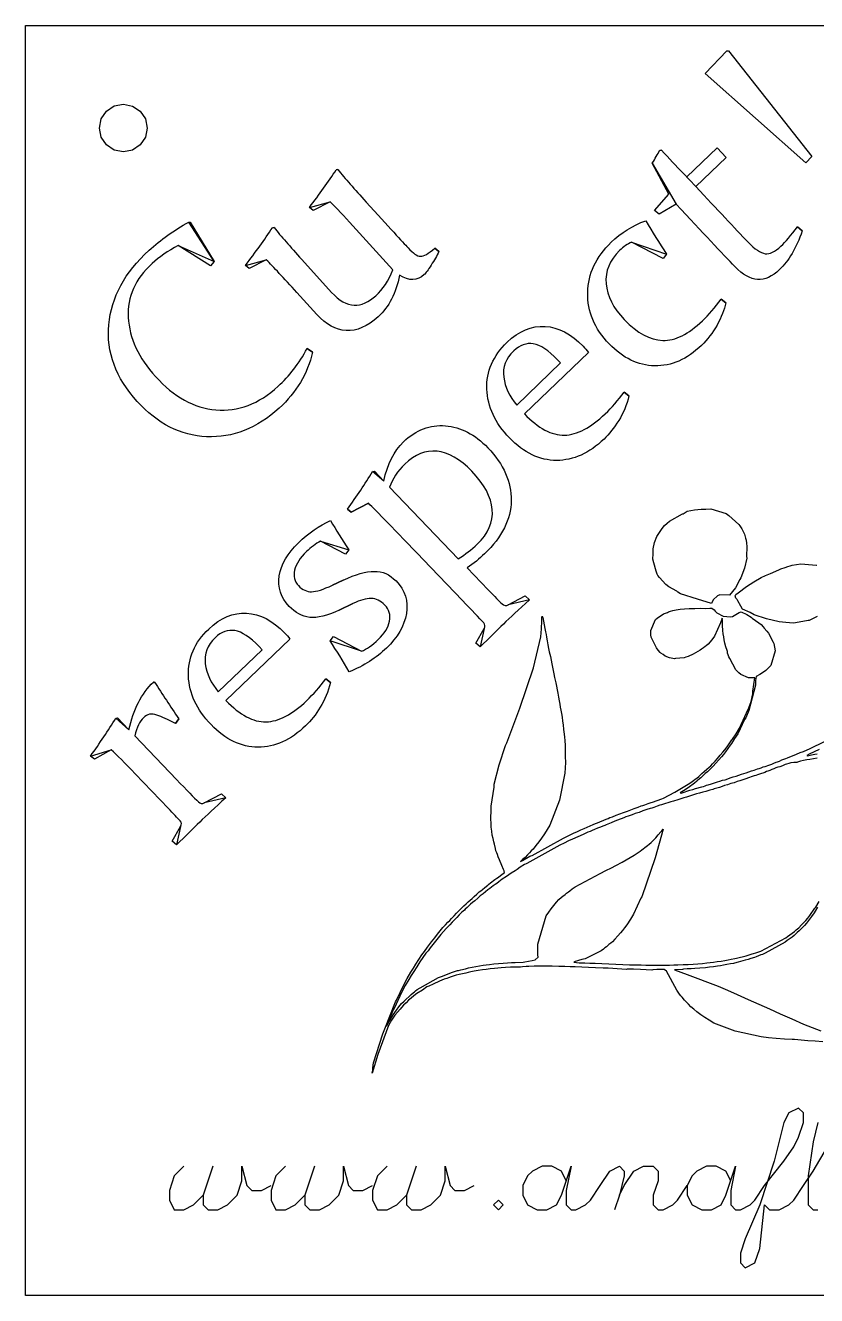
# Model space of a CAD drawing. Extents: x 7 to 168, y 177 to 282.
# Drawn here: x 7.9 to 39, y 176.8 to 226.8 of the extents above; entities that cross this region are included whole.
import ezdxf

# ---------------------------------------------------------------- set-up
doc = ezdxf.new("R2010")
doc.units = 0
doc.layers.add('Layer_1', color=7, linetype='CONTINUOUS')

msp = doc.modelspace()

# ---------------------------------------------------------------- linework, layer by layer
at = {"layer": 'Layer_1', "color": 1}
for points in [[(7.858729, 226.788891), (57.858731, 226.788891), (57.858731, 176.788889), (7.858729, 176.788889), (7.858729, 226.788891)], [(12.657099, 222.748855), (12.583225, 222.382945), (12.381765, 222.084142), (12.08296, 221.882681), (11.717052, 221.808809), (11.357311, 221.880364), (11.052338, 222.084142), (10.848561, 222.389114), (10.777004, 222.748855), (10.848561, 223.108595), (11.052338, 223.41357), (11.357311, 223.617345), (11.717052, 223.688903), (12.08296, 223.615028), (12.381765, 223.41357), (12.583225, 223.114764), (12.657099, 222.748855), (12.657099, 222.748855)]]:
    msp.add_lwpolyline(points, dxfattribs=at)
at = {"layer": 'Layer_1', "color": 3}
for points in [[(38.59724, 221.383168), (34.633177, 224.890024), (35.485534, 225.785046), (35.55186, 225.787604), (38.832275, 221.631819), (38.597242, 221.383166), (38.59724, 221.383168)], [(32.841228, 221.869826), (32.907711, 221.880178)], [(33.758686, 220.970234), (33.899958, 220.823135), (35.096621, 221.972397), (35.459345, 221.594712), (34.262682, 220.44545), (34.262681, 220.44545)], [(20.101004, 221.106677), (20.16367, 221.111457)], [(33.492354, 219.751493), (32.813902, 219.359759), (32.633502, 219.499853), (33.196114, 220.139529), (32.546441, 221.365082)], [(19.86065, 219.846156), (19.188559, 219.503989), (19.042176, 219.62422)], [(14.292755, 219.049644), (14.350964, 219.042931), (15.294718, 217.495017), (15.294718, 217.495016)], [(17.587053, 218.824271), (17.649719, 218.829051)], [(22.326115, 217.163378), (20.747698, 218.901921)], [(38.25769, 218.856019), (38.453361, 218.700024)], [(15.294718, 217.495016), (15.153706, 217.322322), (13.881317, 218.125169)], [(23.979278, 218.024007), (24.144187, 217.88337)], [(33.101793, 217.786755), (32.969653, 217.613993), (31.731272, 218.258873)], [(17.3467, 217.563751), (16.670529, 217.217878), (16.524145, 217.338108)], [(18.740501, 217.57841), (19.918755, 216.280625)], [(22.592943, 216.951484), (22.592947, 216.951484)], [(19.337899, 215.403354), (18.552397, 216.268543)], [(35.252907, 216.008468), (35.437122, 215.864401), (35.437122, 215.864401)], [(18.957717, 214.07544), (19.16934, 213.932551)], [(27.208065, 211.843713), (28.933486, 213.500788), (28.933486, 213.500788)], [(30.029616, 213.919167), (27.50907, 211.498462)], [(28.933486, 213.500788), (28.818943, 213.620055)], [(31.44044, 212.35466), (31.628474, 212.206618), (31.628474, 212.206618)], [(21.533639, 209.229434), (21.600122, 209.239785), (21.9743, 208.850175)], [(22.203391, 208.611637), (24.906637, 205.796896), (24.906637, 205.796896)], [(20.690332, 207.624708), (20.540637, 207.740787)], [(21.364175, 207.981443), (20.690327, 207.624704), (20.690332, 207.624708)], [(20.594243, 206.149126), (20.469897, 205.976207), (19.486191, 206.49119), (19.486191, 206.49119)], [(25.072226, 204.152287), (23.518241, 205.770366)], [(25.250269, 205.439089), (26.086444, 204.568426)], [(19.946213, 204.754871), (20.379123, 204.956641)], [(20.758022, 204.028945), (20.210923, 203.771004)], [(26.87373, 203.979442), (27.535807, 204.332522), (27.704279, 204.180974)], [(25.772126, 202.325355), (25.599676, 202.473084), (25.927056, 203.047341)], [(18.27767, 202.632728), (15.757125, 200.212024)], [(19.855042, 202.557972), (19.987182, 202.730734), (21.094329, 202.150881)], [(15.456119, 200.557274), (17.18154, 202.214349), (17.18154, 202.214349)], [(17.18154, 202.214349), (17.066997, 202.333616)], [(19.688495, 201.068221), (19.876529, 200.920179), (19.876528, 200.920178)], [(12.902559, 200.94024), (12.945347, 200.935477)], [(11.419651, 199.516071), (11.486134, 199.526423), (11.932858, 199.061274)], [(13.898542, 199.489376), (13.766245, 199.30882)], [(12.161947, 198.822739), (13.815204, 197.101293)], [(11.242553, 198.276032), (10.57634, 197.911342), (10.426645, 198.027421), (10.426649, 198.027425)], [(13.488253, 195.969541), (12.186265, 197.32523)], [(14.903808, 196.182648), (15.577656, 196.539387), (15.746126, 196.38784)], [(13.813973, 194.532221), (13.641526, 194.679948), (13.972881, 195.258024)]]:
    msp.add_lwpolyline(points, close=True, dxfattribs=at)
for points in [[(33.660346, 204.409668), (33.553905, 204.475962), (33.513838, 204.513035), (33.198712, 204.686065), (33.07268, 204.785317), (32.834575, 205.059674), (32.764152, 205.140288), (32.736522, 205.188559), (32.697973, 205.306641), (32.600034, 205.627197), (32.572179, 205.782885), (32.578049, 205.988966), (32.582451, 206.178851), (32.635269, 206.431564), (32.726405, 206.673104), (32.8254, 206.824406), (32.928789, 206.988643), (33.030818, 207.100459), (33.129573, 207.199017), (33.218216, 207.270103), (33.737996, 207.557823), (33.76413, 207.565217), (33.922615, 207.664839), (34.20259, 207.71644), (34.337346, 207.736224), (34.467724, 207.750138), (34.655218, 207.749573), (34.847288, 207.752762), (35.457709, 207.573596), (35.560237, 207.497458), (35.949041, 207.147585), (35.998057, 207.085815), (36.076219, 206.968306), (36.170721, 206.760325), (36.21438, 206.602941), (36.240542, 206.523721), (36.259592, 206.409844), (36.272095, 206.276703), (36.255359, 205.881623), (36.263036, 205.815987), (36.176481, 205.427229), (36.036047, 205.037612), (35.990923, 204.974807), (35.816193, 204.645927), (35.707024, 204.503487), (35.586738, 204.362082), (35.199272, 204.374782), (35.107906, 204.334413), (34.948524, 204.174024), (34.875132, 204.035577), (34.331605, 204.19904), (33.66036, 204.409626), (33.660346, 204.409668)], [(36.564122, 203.592835), (36.403622, 203.679486), (36.094224, 203.814083), (36.029008, 203.923436), (35.915959, 204.133378), (35.884539, 204.18365), (35.830928, 204.239502), (35.803552, 204.332387), (35.83756, 204.39024), (35.928518, 204.456647), (36.260329, 204.700667), (36.394571, 204.795576), (36.549968, 204.891732), (36.839119, 205.055421), (36.999297, 205.13212), (37.205347, 205.218968), (37.53316, 205.361067), (37.60395, 205.39096), (37.772213, 205.451807), (37.88375, 205.489501), (37.971578, 205.514844), (38.059657, 205.541063), (38.221901, 205.568749), (38.399263, 205.591129), (38.859014, 205.554573), (39.008268, 205.544977), (39.022689, 205.540772)], [(21.538203, 185.664538), (21.5373, 185.751943), (21.561952, 185.945843), (21.931168, 187.087071), (22.014359, 187.290711), (22.433708, 188.354915), (22.475709, 188.41822), (22.755871, 189.016162), (22.899013, 189.276046), (23.038751, 189.523521), (23.137444, 189.682423), (23.235311, 189.841566), (23.353904, 190.021474), (23.475904, 190.200391), (23.571554, 190.335587), (23.687929, 190.498884), (23.772304, 190.607435), (23.853476, 190.714973), (23.982233, 190.877194), (24.091675, 191.012853), (24.197451, 191.142875), (24.302651, 191.273067), (24.40066, 191.378545), (24.499032, 191.483915), (24.570709, 191.556856), (24.642384, 191.629793), (24.740756, 191.735164), (24.841479, 191.839849), (24.900931, 191.905677), (24.992779, 192.00647), (25.123005, 192.126631), (25.216912, 192.212975), (25.292413, 192.2848), (25.368851, 192.356349), (25.452395, 192.425827), (25.537141, 192.494954), (25.633908, 192.587387), (25.733788, 192.678915), (25.796887, 192.727542), (25.862552, 192.775424), (25.956806, 192.848477), (26.064883, 192.938949), (26.112909, 192.983746), (26.17572, 193.038237), (26.346741, 193.170459), (26.428583, 193.221843), (26.489339, 193.263231), (26.569064, 193.32975), (26.723448, 193.439969), (26.707036, 193.504071), (26.683047, 193.559767), (26.615526, 193.72106), (26.524173, 193.936463), (26.475462, 194.066139), (26.451783, 194.145835), (26.420222, 194.221491), (26.389071, 194.298546), (26.366634, 194.394882), (26.330219, 194.552966), (26.307754, 194.656463), (26.273024, 194.780539), (26.245366, 194.915961), (26.228545, 195.075038), (26.204331, 195.222858), (26.196767, 195.385937), (26.191885, 195.548232), (26.201537, 195.920782), (26.202101, 196.055207), (26.316153, 196.806167), (26.321938, 196.91796), (26.516584, 197.67737), (26.765106, 198.43764), (26.823442, 198.547983), (27.328924, 199.908734), (27.874327, 201.504949), (28.151455, 202.725397), (28.176968, 203.039693), (28.200223, 203.354656), (28.199659, 203.475433), (28.214109, 203.531545), (28.234316, 203.478735), (28.263131, 203.336272), (28.288869, 203.194707), (28.314608, 203.053139), (28.340911, 202.911409), (28.362134, 202.811376), (28.383132, 202.71141), (28.407374, 202.556876), (28.432154, 202.402187), (28.458682, 202.261779), (28.488587, 202.132648), (28.513507, 202.043565), (28.534758, 201.943283), (28.561061, 201.801551), (28.586631, 201.660039), (28.617221, 201.530462), (28.646755, 201.401199), (28.671252, 201.259994), (28.697273, 201.11835), (28.723604, 201.016832), (28.749936, 200.915311), (28.775957, 200.773669), (28.80082, 200.632355), (28.827406, 200.497249), (28.850802, 200.349667), (28.874198, 200.202087), (28.901687, 200.066711), (28.922882, 199.95328), (28.944951, 199.839598), (28.971621, 199.697765), (28.998094, 199.555985), (29.016043, 199.403286), (29.035968, 199.250008), (29.055103, 199.070148), (29.070794, 198.891298), (29.086091, 198.766183), (29.101359, 198.64108), (29.110023, 198.43747), (29.11928, 198.23368), (29.121256, 198.00521), (29.122384, 197.777019), (29.113043, 197.565251), (29.104463, 197.35326), (28.886729, 196.290665), (28.50815, 195.301956), (28.403186, 195.13131), (28.299376, 194.960495), (28.186177, 194.799121), (28.076003, 194.650274), (27.966165, 194.508028), (27.854566, 194.366296), (27.781975, 194.293627), (27.709374, 194.220955), (27.628339, 194.136028), (27.534557, 194.036023), (27.432432, 193.953572), (27.361896, 193.880705), (27.432714, 193.91327), (27.720485, 194.082764), (27.764997, 194.097496), (27.810663, 194.11618), (29.046094, 194.797619), (29.291416, 194.912503), (29.447013, 194.987781), (29.605532, 195.062493), (29.735515, 195.11843), (29.86372, 195.174598), (30.221081, 195.338673), (30.308708, 195.366557), (30.394526, 195.394694), (30.732386, 195.537815), (30.80264, 195.571077), (30.875761, 195.603375), (30.974784, 195.634826), (31.127187, 195.704332), (31.262509, 195.75871), (31.412319, 195.805867), (31.564084, 195.855447), (31.700829, 195.912411), (31.834252, 195.967343), (31.985704, 196.01492), (32.113754, 196.064715), (32.177522, 196.081733), (32.256857, 196.105525), (32.386685, 196.154758), (32.500392, 196.195328), (32.55244, 196.2137), (32.918965, 196.34151), (32.993723, 196.366543), (33.434537, 196.59995), (34.019169, 196.957201), (34.121011, 197.024465), (34.168453, 197.070013), (34.235783, 197.117017), (34.302113, 197.160593), (34.372751, 197.22871), (34.501873, 197.336874), (34.589624, 197.416009), (34.6909, 197.513091), (34.781552, 197.585402), (34.845786, 197.647844), (34.918492, 197.722277), (35.016864, 197.82765), (35.115416, 197.932967), (35.222914, 198.060354), (35.325505, 198.178387), (35.404928, 198.271309), (35.490179, 198.386727), (35.680532, 198.66944), (35.710504, 198.697837), (35.843049, 198.907192), (35.975663, 199.129931), (36.249701, 199.728586), (36.346305, 199.928318), (36.442436, 200.180229), (36.502775, 200.477672), (36.506359, 200.58193), (36.582331, 201.103776), (36.458627, 201.106683), (36.336983, 201.102534), (36.026113, 201.23361), (35.951378, 201.30977), (35.836225, 201.419165), (35.594911, 201.869597), (35.561279, 201.938155), (35.529052, 202.011524), (35.509353, 202.080886), (35.501563, 202.140257), (35.490105, 202.182359), (35.443115, 202.323227), (35.405492, 202.465366), (35.379471, 202.600313), (35.358784, 202.714904), (35.341202, 202.833979), (35.323083, 202.967755), (35.311907, 203.172104), (35.305698, 203.373867), (35.302594, 203.455204), (35.238205, 203.272894), (34.993879, 202.740879), (34.887569, 202.602308), (34.739733, 202.437632), (34.667473, 202.366862), (34.631342, 202.33718), (34.564092, 202.289075), (34.48054, 202.230139), (34.430603, 202.198194), (34.157463, 202.032981), (33.964118, 201.948603), (33.864121, 201.917437), (33.799998, 201.898528), (33.463563, 201.873382), (33.420158, 201.859243), (33.227626, 201.888577), (33.048604, 201.964243), (32.980111, 202.028178), (32.888476, 202.081716), (32.851674, 202.10212), (32.777916, 202.193975), (32.706426, 202.281851), (32.507829, 202.710549), (32.483135, 202.80436), (32.483171, 202.971921), (32.67747, 203.406165), (32.734047, 203.459914), (32.982801, 203.623371), (33.140978, 203.683095), (33.179538, 203.700395), (33.268785, 203.730613), (33.356356, 203.755082), (33.492471, 203.785121), (33.639701, 203.807304), (33.818255, 203.821951), (33.997034, 203.837389), (34.225239, 203.838518), (34.456415, 203.842554), (34.651919, 203.84086), (34.814488, 203.846251), (34.889737, 203.843711), (34.981112, 203.776847), (35.0206, 203.725115), (35.086911, 203.659465), (35.343036, 203.534161), (35.626365, 203.502151), (35.70688, 203.524983), (35.963993, 203.681757), (36.042538, 203.708343), (36.267387, 203.60089), (36.443982, 203.493924), (36.480564, 203.458466), (36.743858, 203.273839), (36.828493, 203.200546), (36.911182, 203.119884), (36.954184, 203.059771), (37.059168, 202.946111), (37.120861, 202.871339), (37.309753, 202.509305), (37.331794, 202.452155), (37.363544, 202.312672), (37.384372, 202.172097), (37.211751, 201.59033), (37.105348, 201.488278), (37.012389, 201.401515), (36.958564, 201.35759), (36.783854, 201.232862), (36.64261, 201.157997), (36.615545, 200.999715), (36.604849, 200.822781), (36.351371, 199.817545), (36.223304, 199.528575), (36.1821, 199.469977), (35.913374, 198.906783), (35.78967, 198.71496), (35.662842, 198.523472), (35.607843, 198.459077), (35.429329, 198.189964), (35.348712, 198.092823), (35.268493, 197.995564), (35.168132, 197.884679), (35.045506, 197.744956), (34.948216, 197.63115), (34.876692, 197.558484), (34.799465, 197.487973), (34.716514, 197.405807), (34.63314, 197.336276), (34.553556, 197.265545), (34.458665, 197.17476), (34.342581, 197.075497), (34.293892, 197.040578), (34.209852, 196.95925), (33.957698, 196.777933), (33.77197, 196.652818), (33.649263, 196.576816), (33.700396, 196.568265), (33.760128, 196.589205), (33.835298, 196.617117), (33.910211, 196.644154), (34.028341, 196.681475), (34.145471, 196.715362), (34.242897, 196.750648), (34.492111, 196.821048), (34.56747, 196.832591), (34.625159, 196.855987), (34.686805, 196.878226), (34.752187, 196.892676), (34.881309, 196.940137), (34.998962, 196.975819), (35.108566, 197.006889), (35.206551, 197.044083), (35.308608, 197.072249), (35.409717, 197.097169), (35.514512, 197.134733), (35.618988, 197.171204), (35.735723, 197.204797), (35.853399, 197.240563), (35.957205, 197.273676), (36.061168, 197.308389), (36.149766, 197.336386), (36.239298, 197.367588), (36.344259, 197.405719), (36.448306, 197.440715), (36.559061, 197.475736), (36.693441, 197.518244), (36.757568, 197.5345), (36.833395, 197.56601), (36.909054, 197.597571), (36.989075, 197.622379), (37.139587, 197.673585), (37.251917, 197.714002), (37.328289, 197.743692), (37.422901, 197.782466), (37.481205, 197.806088), (37.559598, 197.831912), (37.647251, 197.874431), (37.809365, 197.924664), (37.873034, 197.959112), (38.228637, 198.104248), (38.37149, 198.16326), (38.500141, 198.212881), (38.760852, 198.331109), (39.332693, 198.605542)], [(39.039501, 203.526132), (38.722947, 203.369298), (38.683004, 203.357332), (38.188929, 203.271121), (38.089677, 203.257264), (37.808628, 203.282805), (37.542106, 203.306568), (37.040558, 203.430932), (36.564133, 203.592826), (36.564122, 203.592835)], [(39.123375, 198.285869), (38.920632, 198.188257), (38.725619, 198.101284), (38.637027, 198.048924), (38.655258, 198.042461), (38.811581, 198.074247), (38.94731, 198.102958), (39.043114, 198.112638)], [(39.034249, 197.941465), (38.89241, 197.914795), (38.751056, 197.88979), (38.625936, 197.874465), (38.500172, 197.856939), (38.384311, 197.827399), (38.266672, 197.791766), (38.237716, 197.773167), (38.115745, 197.7682), (38.00308, 197.760834), (37.926857, 197.729747), (37.825957, 197.705533), (37.78151, 197.691026), (37.704796, 197.660171), (37.61028, 197.621526), (37.569668, 197.605524), (37.495799, 197.5867), (37.410069, 197.558704), (37.337501, 197.52624), (37.256241, 197.496316), (37.179391, 197.465102), (37.10156, 197.434179), (37.041198, 197.414197), (36.972175, 197.381479), (36.764739, 197.311198), (36.683025, 197.288112), (36.621551, 197.265816), (36.563498, 197.242533), (36.485249, 197.217218), (36.33474, 197.166008), (36.223747, 197.130183), (36.105711, 197.092128), (35.98788, 197.055834), (35.890099, 197.020393), (35.768227, 196.974811), (35.704024, 196.956947), (35.640259, 196.940578), (35.505879, 196.898069), (35.39512, 196.863051), (35.291076, 196.828056), (35.186584, 196.791536), (35.084224, 196.762323), (34.982466, 196.735174), (34.927856, 196.715559), (34.818258, 196.684512), (34.65252, 196.638052), (34.541841, 196.604174), (34.411353, 196.570449), (34.280399, 196.534243), (34.206002, 196.508984), (34.131089, 196.481947), (34.01296, 196.444631), (33.896345, 196.412506), (33.791621, 196.37987), (33.545281, 196.298604), (33.387389, 196.256254), (33.277726, 196.221936), (33.192252, 196.193665), (33.023198, 196.142614), (32.904837, 196.110929), (32.846388, 196.094391), (32.732681, 196.053819), (32.602853, 196.004585), (32.523518, 195.980794), (32.460311, 195.965723), (32.333119, 195.918075), (32.176091, 195.870024), (32.035412, 195.808141), (31.92366, 195.780399), (31.865051, 195.763296), (31.74895, 195.71216), (31.600067, 195.655676), (31.508582, 195.633296), (31.453537, 195.608743), (31.358928, 195.569968), (31.283851, 195.544738), (31.178037, 195.50368), (31.073113, 195.465667), (30.921218, 195.404939), (30.734271, 195.320134), (30.676743, 195.298939), (30.592263, 195.270703), (30.502189, 195.229685), (30.385484, 195.184027), (30.26375, 195.139091), (30.177159, 195.096738), (30.099305, 195.059118), (30.001947, 195.027012), (29.81947, 194.941011), (29.407017, 194.751854), (29.248927, 194.684005), (29.077742, 194.599429), (28.911082, 194.513969), (27.609543, 193.794051), (27.582309, 193.787927), (27.51683, 193.76168), (27.348609, 193.649144), (27.219935, 193.561257), (27.144512, 193.509492), (26.984746, 193.413376), (26.800446, 193.287064), (26.638467, 193.176292), (26.496843, 193.081392), (26.417465, 193.01606), (26.356708, 192.974673), (26.273737, 192.923616), (26.143311, 192.814187), (26.07312, 192.760923), (25.979154, 192.687475), (25.886238, 192.608817), (25.773812, 192.522098), (25.7256, 192.482375), (25.676843, 192.435425), (25.552187, 192.329685), (25.472044, 192.259214), (25.38429, 192.190964), (25.250517, 192.064452), (25.181416, 191.995415), (25.149649, 191.964461), (25.051776, 191.879052), (24.942569, 191.778152), (24.848081, 191.678352), (24.767613, 191.593262), (24.668881, 191.487996), (24.570509, 191.382623), (24.498833, 191.309686), (24.427393, 191.236678), (24.323886, 191.119397), (24.21966, 191.002329), (24.115829, 190.878439), (24.0092, 190.741959), (23.904545, 190.611612), (23.801398, 190.480822), (23.715213, 190.365192), (23.631352, 190.262294), (23.513795, 190.095489), (23.396988, 189.928465), (23.275047, 189.736125), (23.152834, 189.543863), (23.05287, 189.385334), (22.953345, 189.226677), (22.818842, 188.99108), (22.680029, 188.743337), (22.37918, 188.087044), (22.342316, 188.037469), (22.079567, 187.400304), (22.144866, 187.51737), (22.219314, 187.64435), (22.343979, 187.835897), (22.468061, 188.02761), (22.570867, 188.1518), (22.676015, 188.288708), (22.772782, 188.378904), (23.052254, 188.64257), (23.125011, 188.713309), (23.175901, 188.749905), (23.226744, 188.78634), (23.289462, 188.838912), (23.400694, 188.909448), (24.127194, 189.313773), (24.24116, 189.354272), (24.548499, 189.473486), (24.644992, 189.512365), (24.761812, 189.546245), (24.879828, 189.583174), (24.917924, 189.592177), (25.010938, 189.6123), (25.190174, 189.657941), (25.313491, 189.690066), (25.454687, 189.714535), (25.596253, 189.740273), (25.73782, 189.766012), (25.879874, 189.793416), (26.005694, 189.811139), (26.131083, 189.827367), (26.310206, 189.84399), (26.489194, 189.860161), (26.667466, 189.873877), (26.845748, 189.887621), (26.996147, 189.897669), (27.146253, 189.906728), (27.466648, 189.9113), (27.524182, 189.924705), (27.669281, 189.953636), (27.810728, 189.97898), (27.935278, 190.00931), (28.048238, 190.10903), (28.036695, 190.205694), (28.039856, 190.405858), (28.039291, 190.618038), (28.367525, 191.744206), (28.47147, 191.887194), (28.560861, 192.015521), (28.66701, 192.145436), (28.773256, 192.275092), (28.870591, 192.380702), (28.968658, 192.471659), (29.020725, 192.510871), (29.108996, 192.581012), (29.17299, 192.62715), (29.242461, 192.682084), (29.293033, 192.718186), (29.396941, 192.798103), (29.514258, 192.877961), (30.491552, 193.409518), (30.711733, 193.519584), (30.934426, 193.62892), (31.116149, 193.716686), (31.354759, 193.845926), (31.835866, 194.127389), (31.951459, 194.201972), (32.069479, 194.284889), (32.129996, 194.331512), (32.301708, 194.470233), (32.351952, 194.502502), (32.42126, 194.560575), (32.501383, 194.628201), (32.598391, 194.722712), (32.678842, 194.809346), (32.778593, 194.927724), (32.883385, 195.044629), (32.918784, 195.081227), (32.968509, 195.15386), (32.652883, 194.025976), (32.132685, 192.490647), (32.091196, 192.428488), (31.806541, 191.8066), (31.684415, 191.608356), (31.546298, 191.386224), (31.457426, 191.270787), (31.377439, 191.167113), (31.294996, 191.069021), (31.190783, 190.945227), (31.07359, 190.820013), (30.979223, 190.720194), (30.909368, 190.659976), (30.838629, 190.613277), (30.744815, 190.511572), (30.683042, 190.473007), (30.623555, 190.429917), (30.530498, 190.363657), (30.374136, 190.277469), (30.06046, 190.130149), (29.976699, 190.087717), (29.90202, 190.049072), (29.777078, 190.018313), (29.639912, 189.984672), (29.605024, 189.971295), (29.514718, 189.940397), (29.45053, 189.918158), (29.670564, 189.891375), (29.890125, 189.88844), (30.08792, 189.879239), (30.299911, 189.871732), (30.564918, 189.861064), (30.829973, 189.850566), (31.107694, 189.837527), (31.385124, 189.823501), (31.650452, 189.813933), (31.91562, 189.80383), (32.102953, 189.802701), (32.290117, 189.801007), (32.53035, 189.797339), (32.77051, 189.793387), (32.998577, 189.793952), (33.227267, 189.796774), (33.389932, 189.802898), (33.552381, 189.808317), (33.756183, 189.81763), (33.959227, 189.824347), (34.150275, 189.83589), (34.341873, 189.849324), (34.520711, 189.864959), (34.700131, 189.882598), (34.824885, 189.896653), (34.949926, 189.911695), (35.103977, 189.934273), (35.257991, 189.956738), (35.399151, 189.981093), (35.539847, 190.003869), (35.646459, 190.028055), (35.791239, 190.058253), (35.864541, 190.073295), (36.244892, 190.16902), (36.360241, 190.196818), (36.473952, 190.237394), (36.537167, 190.252521), (36.616877, 190.276199), (36.816677, 190.349495), (37.802386, 190.866879), (37.871426, 190.921548), (38.145983, 191.12468), (38.215793, 191.184023), (38.310933, 191.270228), (38.427022, 191.384122), (38.52225, 191.483707), (38.594411, 191.556221), (38.67222, 191.64748), (38.754826, 191.750748), (38.950398, 192.045346), (38.986409, 192.085387), (39.120293, 192.307759)], [(39.05821, 192.084558), (38.926694, 191.861498), (38.815075, 191.706366), (38.700595, 191.552067), (38.617556, 191.455631), (38.534978, 191.35906), (38.435503, 191.254009), (38.335549, 191.149098), (38.255107, 191.079347), (38.127297, 190.964099), (38.053388, 190.900136), (37.860385, 190.766964), (37.781165, 190.702174), (36.991685, 190.266973), (36.880402, 190.215239), (36.8157, 190.198108), (36.72194, 190.158419), (36.630452, 190.11807), (36.568617, 190.102322), (36.432936, 190.055357), (36.321622, 190.018423), (36.19863, 189.986653), (36.024053, 189.939652), (35.933575, 189.919106), (35.877376, 189.900508), (35.744368, 189.867976), (35.627807, 189.845793), (35.485971, 189.819123), (35.344834, 189.794852), (35.231852, 189.775181), (35.117874, 189.752096), (34.952923, 189.732058), (34.798401, 189.713911), (34.637692, 189.695736), (34.413182, 189.678323), (34.215093, 189.667429), (34.070674, 189.654898), (33.920571, 189.645839), (33.769735, 189.634268), (33.731096, 189.622979), (33.414409, 189.611013), (33.917092, 189.427012), (35.145199, 188.970272), (35.508853, 188.811652), (35.894168, 188.64454), (36.326637, 188.449617), (36.74723, 188.259936), (37.15564, 188.074448), (37.576117, 187.884371), (38.039898, 187.681902), (38.503821, 187.479902), (39.176692, 187.212928)], [(39.264483, 186.778455), (38.961949, 186.797788), (38.673973, 186.817148), (38.143045, 186.863356), (38.055954, 186.86352), (37.74619, 186.88161), (37.425467, 186.908083), (37.126909, 186.941605), (36.828267, 186.97484), (35.804043, 187.195281), (34.975174, 187.515899), (34.785972, 187.625608), (34.608561, 187.729781), (34.45409, 187.843664), (34.299466, 187.957027), (34.181562, 188.058392), (34.064245, 188.16177), (33.970553, 188.254215), (33.877092, 188.347459), (33.811656, 188.421881), (33.721551, 188.531843), (33.674821, 188.59374), (33.618879, 188.649535), (33.518139, 188.806267), (33.101681, 189.557876), (33.011102, 189.630593), (32.907902, 189.621026), (32.727161, 189.620179), (32.571411, 189.609314), (32.53385, 189.597206), (32.077251, 189.62286), (31.807314, 189.635758), (31.560657, 189.634911), (31.522758, 189.623707), (30.991827, 189.670305), (30.80514, 189.67372), (30.60516, 189.67753), (30.314564, 189.692403), (30.037185, 189.706598), (29.766015, 189.719101), (29.507084, 189.727596), (29.307646, 189.733268), (29.108265, 189.73911), (28.861498, 189.743372), (28.602446, 189.751472), (28.362315, 189.755508), (28.121669, 189.757765), (27.900226, 189.756919), (27.690315, 189.749637), (27.580009, 189.740973), (27.430823, 189.728499), (27.353268, 189.713569), (26.957136, 189.717859), (26.767934, 189.706486), (26.589372, 189.692008), (26.462855, 189.678066), (26.32583, 189.66768), (26.157626, 189.650126), (26.004359, 189.631019), (25.858569, 189.606184), (25.685294, 189.585864), (25.537649, 189.562242), (25.401386, 189.5317), (25.300526, 189.507626), (25.200547, 189.486572), (25.070808, 189.455415), (24.94182, 189.426832), (24.826071, 189.397678), (24.708389, 189.361892), (24.620941, 189.331237), (24.516341, 189.291458), (24.461165, 189.269755), (24.347206, 189.242662), (24.167319, 189.167797), (23.917972, 189.046125), (23.739936, 188.97069), (23.673816, 188.937704), (23.496865, 188.816839), (23.274984, 188.675835), (23.154061, 188.59403), (23.04896, 188.50059), (22.943364, 188.412042), (22.847825, 188.31925), (22.745925, 188.218379), (22.667924, 188.127178), (22.612585, 188.066111), (22.509752, 187.948633), (22.409675, 187.830354), (22.282264, 187.626206), (22.155593, 187.421837), (21.731709, 186.2786), (21.511154, 185.545271), (21.538478, 185.66466), (21.538196, 185.664538)], [(35.635983, 181.311976), (35.445411, 181.693121), (35.064266, 181.883693), (34.683121, 181.883693), (34.301977, 181.693121), (34.111404, 181.502548), (33.920832, 181.121404), (33.920832, 180.740259), (34.111404, 180.359115), (34.492549, 180.168542), (34.873694, 180.168542), (35.254838, 180.359115), (35.445411, 180.740259), (35.826555, 181.883693), (35.635983, 180.930832), (35.635983, 180.359115), (35.826555, 180.168542), (36.017128, 180.168542), (36.398272, 180.359115), (36.588845, 180.549687), (36.969989, 181.121404), (37.732279, 182.074265), (38.113423, 182.645982), (38.303996, 183.027127), (38.494568, 183.598844), (38.494568, 183.979989), (38.303996, 184.170561), (37.922851, 183.979989), (37.732279, 183.598844), (37.351134, 182.074265), (36.779417, 180.359115), (36.2077, 179.025108), (36.017128, 178.453391), (36.017128, 178.072247), (36.2077, 177.881674), (36.588845, 178.072247), (36.779417, 178.643964), (36.969989, 180.359115), (37.160562, 180.168542), (37.541706, 180.168542), (37.922851, 180.359115), (38.113423, 180.549687), (38.494568, 181.121404), (38.875713, 181.693121), (39.44743, 182.645982)], [(39.066285, 183.598844), (38.875713, 182.836555), (38.68514, 181.502548), (38.68514, 180.359115), (38.875713, 180.168542), (39.066285, 180.168542)], [(14.10131, 181.883693), (13.720165, 181.502548), (13.529593, 180.930832), (13.529593, 180.549687), (13.720165, 180.168542), (14.10131, 180.168542), (14.482455, 180.359115), (14.863599, 180.740259)], [(15.244744, 181.883693), (14.863599, 180.740259), (14.863599, 180.359115), (15.054172, 180.168542), (15.435316, 180.168542), (15.816461, 180.359115), (16.197606, 180.740259), (16.388178, 181.311976), (16.388178, 181.883693), (16.57875, 181.121404), (16.769323, 180.930832), (17.150467, 180.930832), (17.531612, 181.121404)], [(18.103329, 181.883693), (17.722184, 181.502548), (17.531612, 180.930832), (17.531612, 180.549687), (17.722184, 180.168542), (18.103329, 180.168542), (18.484473, 180.359115), (18.865618, 180.740259)], [(19.246763, 181.883693), (18.865618, 180.740259), (18.865618, 180.359115), (19.05619, 180.168542), (19.437335, 180.168542), (19.81848, 180.359115), (20.199624, 180.740259), (20.390197, 181.311976), (20.390197, 181.883693), (20.580769, 181.121404), (20.771341, 180.930832), (21.152486, 180.930832), (21.533631, 181.121404)], [(22.105348, 181.883693), (21.724203, 181.502548), (21.533631, 180.930832), (21.533631, 180.549687), (21.724203, 180.168542), (22.105348, 180.168542), (22.486492, 180.359115), (22.867637, 180.740259)], [(23.248782, 181.883693), (22.867637, 180.740259), (22.867637, 180.359115), (23.058209, 180.168542), (23.439354, 180.168542), (23.820499, 180.359115), (24.201643, 180.740259), (24.392216, 181.311976), (24.392216, 181.883693), (24.582788, 181.121404), (24.77336, 180.930832), (25.154505, 180.930832), (25.53565, 181.121404)], [(29.156524, 181.311976), (28.965952, 181.693121), (28.584807, 181.883693), (28.203662, 181.883693), (27.822518, 181.693121), (27.631945, 181.502548), (27.441373, 181.121404), (27.441373, 180.740259), (27.631945, 180.359115), (28.01309, 180.168542), (28.394235, 180.168542), (28.775379, 180.359115), (28.965952, 180.740259), (29.347096, 181.883693), (29.156524, 180.930832), (29.156524, 180.359115), (29.347096, 180.168542), (29.537669, 180.168542), (29.918813, 180.359115), (30.109386, 180.549687), (30.49053, 181.121404), (30.871675, 181.693121), (31.252819, 181.883693), (31.443392, 181.693121), (31.443392, 181.502548), (31.252819, 180.740259), (31.062247, 180.168542)], [(31.252819, 180.740259), (31.443392, 181.121404), (31.824536, 181.693121), (32.205681, 181.883693), (32.586826, 181.883693), (32.777398, 181.693121), (32.777398, 181.311976), (32.586826, 180.740259), (32.586826, 180.359115), (32.777398, 180.168542), (32.96797, 180.168542), (33.349115, 180.359115), (33.539687, 180.549687), (33.920832, 181.121404)], [(26.488511, 180.549687), (26.297939, 180.359115), (26.488511, 180.168542), (26.679084, 180.359115), (26.488511, 180.549687)]]:
    msp.add_lwpolyline(points, dxfattribs=at)
for points in [[(32.546441, 221.365082), (32.656683, 221.547382), (32.754945, 221.71563), (32.841228, 221.869826)], [(32.907711, 221.880178), (33.207757, 221.551842), (33.491416, 221.248527), (33.758686, 220.970234)], [(19.042176, 219.62422), (19.436538, 220.141087), (19.789481, 220.635239), (20.101004, 221.106677)], [(20.16367, 221.111457), (20.443761, 220.770149), (20.814765, 220.345108), (21.276681, 219.836332)], [(34.262681, 220.44545), (35.107134, 219.534337), (35.792812, 218.804462), (36.319717, 218.255826)], [(20.747698, 218.901921), (20.401879, 219.282823), (20.106196, 219.597568), (19.86065, 219.846156)], [(21.276681, 219.836332), (22.173341, 218.848708), (22.723197, 218.248537), (22.926249, 218.03582)], [(35.805047, 217.287709), (35.311234, 217.801889), (34.540336, 218.623151), (33.492354, 219.751493)], [(12.728785, 217.934967), (13.188587, 218.352421), (13.70991, 218.72398), (14.292755, 219.049644)], [(30.92804, 218.251713), (31.317651, 218.625892), (31.771699, 218.909103), (32.290183, 219.101346)], [(32.290183, 219.101346), (32.543806, 218.662192), (32.814343, 218.223995), (33.101793, 217.786755)], [(16.524145, 217.338108), (16.921227, 217.857446), (17.27553, 218.352833), (17.587053, 218.824271)], [(17.649719, 218.829051), (17.922401, 218.495904), (18.285995, 218.079024), (18.740501, 217.57841)], [(38.453361, 218.700024), (38.216292, 218.029078), (37.917529, 217.520516), (37.557072, 217.174337)], [(37.610806, 218.09719), (37.793684, 218.272825), (38.009313, 218.525768), (38.25769, 218.856019)], [(13.881317, 218.125169), (13.467373, 217.903214), (13.123004, 217.667495), (12.848211, 217.418011)], [(22.926249, 218.03582), (23.030247, 217.92674), (23.119923, 217.844366), (23.195279, 217.788699)], [(23.655047, 217.774308), (23.743583, 217.829862), (23.85166, 217.913095), (23.979278, 218.024007)], [(30.003054, 216.270485), (30.018067, 217.013491), (30.326396, 217.673901), (30.92804, 218.251713)], [(31.731272, 218.258873), (31.568626, 218.18419), (31.410441, 218.073031), (31.256717, 217.925396)], [(36.319717, 218.255826), (36.584441, 217.980182), (36.808794, 217.828807), (36.992774, 217.801698)], [(36.992774, 217.801698), (37.174209, 217.77724), (37.380219, 217.875738), (37.610806, 218.09719)], [(11.143605, 215.006783), (11.242696, 216.089418), (11.77109, 217.065479), (12.728785, 217.934967)], [(18.552397, 216.268543), (18.023788, 216.850779), (17.621889, 217.282515), (17.3467, 217.563751)], [(23.195279, 217.788699), (23.270636, 217.733031), (23.344652, 217.703443), (23.417324, 217.699934)], [(23.417324, 217.699934), (23.487526, 217.699147), (23.566767, 217.723938), (23.655047, 217.774308)], [(24.144187, 217.88337), (24.063496, 217.720771), (23.96129, 217.543601), (23.837569, 217.351861)], [(31.256717, 217.925396), (30.861805, 217.546127), (30.685394, 217.111763), (30.727483, 216.622303)], [(12.848211, 217.418011), (12.181633, 216.812828), (11.86909, 216.104705), (11.910582, 215.293641)], [(21.660628, 216.14971), (21.943579, 216.406609), (22.165408, 216.744499), (22.326115, 217.163378)], [(23.837569, 217.351861), (23.716317, 217.157401), (23.625763, 217.033), (23.565906, 216.978657)], [(36.691569, 216.786383), (36.400916, 216.807851), (36.105408, 216.97496), (35.805047, 217.287709)], [(37.557072, 217.174337), (37.268177, 216.896885), (36.979676, 216.767567), (36.691569, 216.786383)], [(22.592947, 216.951484), (22.455048, 216.25054), (22.173882, 215.707397), (21.749449, 215.322057)], [(23.565906, 216.978657), (23.291113, 216.729174), (22.966791, 216.720116), (22.592943, 216.951484)], [(30.727483, 216.622303), (30.769573, 216.132844), (31.008252, 215.661504), (31.44352, 215.208283)], [(19.918755, 216.280625), (20.217641, 215.951416), (20.512554, 215.782391), (20.803492, 215.773551)], [(20.803492, 215.773551), (21.09196, 215.76743), (21.377673, 215.892816), (21.660628, 216.14971)], [(30.851071, 214.249534), (30.268169, 214.856478), (29.985496, 215.530129), (30.003054, 216.270485)], [(34.518399, 215.157849), (34.770188, 215.399664), (35.015024, 215.683204), (35.252907, 216.008468)], [(35.437122, 215.864401), (35.379704, 215.595268), (35.265985, 215.30518), (35.095964, 214.994137)], [(12.265855, 211.983017), (11.418598, 212.916226), (11.044514, 213.924148), (11.143605, 215.006783)], [(11.910582, 215.293641), (11.952074, 214.482578), (12.309993, 213.705668), (12.984339, 212.962911)], [(20.489896, 214.774115), (20.080068, 214.799102), (19.696069, 215.008849), (19.337899, 215.403354)], [(21.749449, 215.322057), (21.322302, 214.934238), (20.902451, 214.751591), (20.489896, 214.774115)], [(31.44352, 215.208283), (31.955152, 214.675549), (32.459043, 214.402871), (32.955194, 214.390247)], [(32.955194, 214.390247), (33.451345, 214.377622), (33.972413, 214.63349), (34.518399, 215.157849)], [(26.829171, 214.315205), (27.295645, 214.763201), (27.793659, 214.971453), (28.323216, 214.939961)], [(28.323216, 214.939961), (28.850226, 214.91112), (29.350457, 214.65021), (29.823908, 214.157231)], [(35.095964, 214.994137), (34.926048, 214.688292), (34.721821, 214.420825), (34.483283, 214.191736)], [(17.816567, 212.585252), (18.249169, 212.977997), (18.629552, 213.474726), (18.957717, 214.07544)], [(26.031721, 212.471744), (26.006767, 213.166177), (26.272584, 213.780664), (26.829171, 214.315205)], [(27.860979, 214.251474), (27.58644, 214.298604), (27.329902, 214.207625), (27.091364, 213.978536)], [(28.818943, 213.620055), (28.457492, 213.996415), (28.13817, 214.206888), (27.860979, 214.251474)], [(29.823908, 214.157231), (29.89518, 214.08302), (29.963749, 214.003666), (30.029616, 213.919167)], [(32.642535, 213.386858), (31.985313, 213.402737), (31.388158, 213.690295), (30.851071, 214.249534)], [(34.483283, 214.191736), (33.910793, 213.641923), (33.297211, 213.37363), (32.642535, 213.386858)], [(19.16934, 213.932551), (18.969297, 213.075914), (18.530544, 212.340064), (17.853083, 211.725001)], [(27.091364, 213.978536), (26.775965, 213.67563), (26.64423, 213.330028), (26.69616, 212.941731)], [(12.984339, 212.962911), (13.70562, 212.168458), (14.49882, 211.732139), (15.36394, 211.653954)], [(15.36394, 211.653954), (16.22906, 211.57577), (17.046603, 211.886202), (17.816567, 212.585252)], [(26.69616, 212.941731), (26.748091, 212.553433), (26.918726, 212.187427), (27.208065, 211.843713)], [(26.920754, 210.551325), (26.355668, 211.139718), (26.059324, 211.779857), (26.031721, 212.471744)], [(30.694163, 211.500379), (30.948603, 211.74474), (31.197362, 212.029501), (31.44044, 212.35466)], [(31.628474, 212.206618), (31.538097, 211.849783), (31.402911, 211.526343), (31.222917, 211.236296)], [(14.996912, 210.598561), (13.971591, 210.645458), (13.061239, 211.106943), (12.265855, 211.983017)], [(17.853083, 211.725001), (16.974289, 210.927146), (16.022232, 210.551666), (14.996912, 210.598561)], [(29.086596, 210.659603), (29.588468, 210.672853), (30.124324, 210.953112), (30.694163, 211.500379)], [(22.75018, 210.397786), (23.243157, 210.871236), (23.793183, 211.081036), (24.400258, 211.027186)], [(24.400258, 211.027186), (25.007437, 210.978532), (25.564296, 210.690489), (26.070837, 210.163056)], [(27.50907, 211.498462), (28.056337, 210.928622), (28.582179, 210.649003), (29.086596, 210.659603)], [(31.222917, 211.236296), (31.042925, 210.946247), (30.850888, 210.703224), (30.646806, 210.507226)], [(28.774095, 209.664008), (28.106165, 209.66451), (27.488385, 209.960282), (26.920754, 210.551325)], [(30.646806, 210.507226), (30.063714, 209.947231), (29.439477, 209.666158), (28.774095, 209.664008)], [(21.9743, 208.850175), (22.112544, 209.517919), (22.37117, 210.03379), (22.75018, 210.397786)], [(24.068193, 210.028089), (23.619434, 210.070944), (23.196274, 209.901464), (22.798711, 209.51965)], [(25.44005, 209.23627), (24.974236, 209.721296), (24.516951, 209.985236), (24.068193, 210.028089)], [(26.070837, 210.163056), (26.694468, 209.513703), (27.001428, 208.820069), (26.991716, 208.082154)], [(22.798711, 209.51965), (22.512466, 209.244743), (22.314026, 208.942072), (22.203391, 208.611637)], [(20.540637, 207.740787), (20.904453, 208.253233), (21.235454, 208.749448), (21.533639, 209.229434)], [(26.243907, 207.730808), (26.201817, 208.220267), (25.933865, 208.722088), (25.44005, 209.23627)], [(26.991716, 208.082154), (26.979457, 207.34689), (26.630099, 206.649625), (25.943641, 205.990358)], [(23.518241, 205.770366), (22.390614, 206.944502), (21.672592, 207.681527), (21.364175, 207.981443)], [(25.647088, 206.362806), (26.087057, 206.785348), (26.285997, 207.241348), (26.243907, 207.730808)], [(18.611556, 206.423097), (19.014419, 206.810003), (19.436176, 207.102963), (19.876827, 207.301977)], [(19.876827, 207.301977), (20.092794, 206.928558), (20.331933, 206.544274), (20.594243, 206.149126)], [(17.856146, 205.116776), (17.927735, 205.572752), (18.179538, 206.008192), (18.611556, 206.423097)], [(18.924172, 206.073714), (18.675033, 205.834443), (18.520691, 205.591958), (18.461147, 205.346259)], [(19.486191, 206.49119), (19.29174, 206.385962), (19.1044, 206.246803), (18.924172, 206.073714)], [(24.906637, 205.796896), (25.185587, 205.96799), (25.432404, 206.156626), (25.647088, 206.362806)], [(25.943641, 205.990358), (25.739559, 205.79436), (25.508435, 205.610604), (25.250269, 205.439089)], [(18.249096, 203.919803), (17.915645, 204.267007), (17.784662, 204.665998), (17.856146, 205.116776)], [(18.461147, 205.346259), (18.40171, 205.105754), (18.452172, 204.902013), (18.612534, 204.735036)], [(20.379123, 204.956641), (20.864516, 205.183341), (21.269661, 205.297307), (21.594558, 205.29854)], [(21.594558, 205.29854), (21.919561, 205.304967), (22.206789, 205.178311), (22.456241, 204.91857)], [(18.612534, 204.735036), (18.767805, 204.573362), (18.939018, 204.493232), (19.126174, 204.494648)], [(19.126174, 204.494648), (19.31598, 204.49861), (19.589326, 204.585351), (19.946213, 204.754871)], [(22.456241, 204.91857), (22.810055, 204.550163), (22.945657, 204.12249), (22.863047, 203.63555)], [(26.086444, 204.568426), (26.340986, 204.303385), (26.521816, 204.120402), (26.628934, 204.019476)], [(21.475483, 204.228864), (21.283236, 204.232749), (21.044083, 204.16611), (20.758022, 204.028945)], [(22.01219, 203.972415), (21.849283, 204.142042), (21.67038, 204.227525), (21.475483, 204.228864)], [(25.908084, 203.26604), (25.727569, 203.46461), (25.448949, 203.760026), (25.072226, 204.152287)], [(26.628934, 204.019476), (26.710598, 203.945054), (26.792197, 203.931709), (26.87373, 203.979442)], [(27.704279, 204.180974), (27.283177, 203.791839), (26.942755, 203.472545), (26.683015, 203.223093)], [(15.077225, 203.028766), (15.543699, 203.476761), (16.041713, 203.685013), (16.571269, 203.653522)], [(16.571269, 203.653522), (17.09828, 203.62468), (17.598511, 203.363771), (18.071962, 202.870792)], [(19.055121, 203.486379), (18.757042, 203.526189), (18.488367, 203.670663), (18.249096, 203.919803)], [(20.210923, 203.771004), (19.738572, 203.54664), (19.353304, 203.451765), (19.055121, 203.486379)], [(22.198096, 203.333208), (22.249793, 203.576468), (22.187824, 203.789537), (22.01219, 203.972415)], [(22.863047, 203.63555), (22.777891, 203.15126), (22.516654, 202.699117), (22.079335, 202.279121)], [(14.279775, 201.185305), (14.254821, 201.879738), (14.520638, 202.494225), (15.077225, 203.028766)], [(16.109034, 202.965034), (15.834494, 203.012165), (15.577956, 202.921185), (15.339418, 202.692097)], [(21.754794, 202.617048), (22.001283, 202.853773), (22.14905, 203.092493), (22.198096, 203.333208)], [(26.683015, 203.223093), (26.423274, 202.973641), (26.119644, 202.674395), (25.772126, 202.325355)], [(25.927056, 203.047341), (25.972848, 203.126985), (25.966524, 203.199884), (25.908084, 203.26604)], [(15.339418, 202.692097), (15.024019, 202.38919), (14.892284, 202.043589), (14.944214, 201.655292)], [(17.066997, 202.333616), (16.705545, 202.709975), (16.386224, 202.920448), (16.109034, 202.965034)], [(18.071962, 202.870792), (18.143234, 202.796581), (18.211803, 202.717226), (18.27767, 202.632728)], [(20.606192, 201.338165), (20.365399, 201.769265), (20.115016, 202.175867), (19.855042, 202.557972)], [(21.094329, 202.150881), (21.301402, 202.237661), (21.521557, 202.39305), (21.754794, 202.617048)], [(22.079335, 202.279121), (21.676472, 201.892216), (21.185424, 201.578564), (20.606192, 201.338165)], [(14.944214, 201.655292), (14.996145, 201.266993), (15.16678, 200.900987), (15.456119, 200.557274)], [(15.168808, 199.264886), (14.603722, 199.853278), (14.307378, 200.493418), (14.279775, 201.185305)], [(18.942218, 200.213941), (19.196658, 200.458302), (19.445417, 200.743062), (19.688495, 201.068221)], [(11.932858, 199.061274), (12.107551, 199.860831), (12.430785, 200.487153), (12.902559, 200.94024)], [(12.945347, 200.935477), (13.247753, 200.466748), (13.565485, 199.984715), (13.898542, 199.489376)], [(19.876528, 200.920178), (19.786151, 200.563344), (19.650965, 200.239903), (19.470972, 199.949856)], [(15.757125, 200.212024), (16.304392, 199.642184), (16.830234, 199.362564), (17.334651, 199.373165)], [(17.334651, 199.373165), (17.836523, 199.386415), (18.372379, 199.666673), (18.942218, 200.213941)], [(10.426649, 198.027425), (10.787814, 198.537325), (11.118815, 199.03354), (11.419651, 199.516071)], [(12.507749, 199.536969), (12.364627, 199.399516), (12.249359, 199.161439), (12.161947, 198.822739)], [(13.032293, 199.643326), (12.831021, 199.714965), (12.656173, 199.679513), (12.507749, 199.536969)], [(13.766245, 199.30882), (13.475672, 199.462833), (13.231022, 199.574335), (13.032293, 199.643326)], [(19.470972, 199.949856), (19.290979, 199.659808), (19.098942, 199.416784), (18.89486, 199.220786)], [(17.022149, 198.377569), (16.354219, 198.37807), (15.736439, 198.673843), (15.168808, 199.264886)], [(18.89486, 199.220786), (18.311768, 198.660792), (17.687531, 198.379719), (17.022149, 198.377569)], [(12.186265, 197.32523), (11.77136, 197.757247), (11.456789, 198.074181), (11.242553, 198.276032)], [(13.815204, 197.101293), (14.212292, 196.687828), (14.498757, 196.394852), (14.674601, 196.222365)], [(14.674601, 196.222365), (14.745978, 196.153349), (14.82238, 196.14011), (14.903808, 196.182648)], [(15.746126, 196.38784), (15.325024, 195.998705), (14.984603, 195.679411), (14.724862, 195.429959)], [(13.953909, 195.476722), (13.847106, 195.593235), (13.691888, 195.757507), (13.488253, 195.969541)], [(14.724862, 195.429959), (14.465121, 195.180507), (14.161491, 194.881261), (13.813973, 194.532221)], [(13.972881, 195.258024), (14.016128, 195.340317), (14.009804, 195.413217), (13.953909, 195.476722)]]:
    msp.add_open_spline(points, degree=3, dxfattribs=at)

doc.saveas('drawing.dxf')
